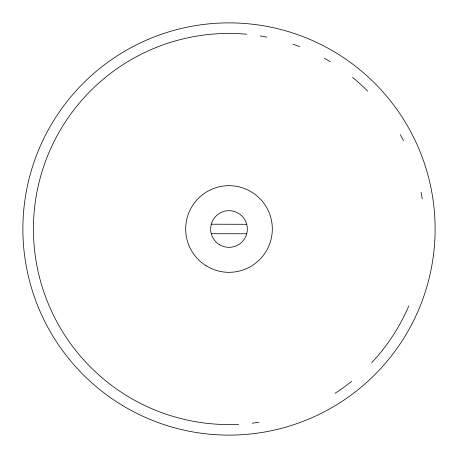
<?xml version="1.0" encoding="UTF-8"?>
<svg xmlns="http://www.w3.org/2000/svg" width="458" height="458" viewBox="0 0 458 458"><rect width="100%" height="100%" fill="white"/><g stroke="black" fill="none" stroke-linecap="round" stroke-linejoin="round"><path stroke-width="0.69" d="M252.272 423.181L259.033 422.253M211.298 224.214L246.725 224.294M211.275 233.706L246.702 233.786M260.155 35.924L266.871 37.127M293.206 44.266L299.612 46.619M324.31 58.223L330.212 61.653M400.326 134.681L403.515 140.715M421.085 192.24L422.253 198.967M408.805 305.938A195.572 195.572 0 0 1 371.644 362.793M351.641 381.342A195.572 195.572 0 0 1 335.044 393.33M238.67 424.331A195.572 195.572 0 0 1 33.468 225.021A195.572 195.572 0 0 1 246.61 34.224M352.517 77.368A195.572 195.572 0 0 1 367.688 91.108M122.332 405.376A206.123 206.123 0 0 0 435.077 233.191A206.123 206.123 0 0 0 129.591 48.433A206.123 206.123 0 0 0 122.332 405.376M219.519 244.698A18.337 18.337 0 0 0 247.331 229.361A18.337 18.337 0 0 0 220.143 212.941A18.337 18.337 0 0 0 219.519 244.698M206.071 265.755A43.321 43.321 0 0 0 272.298 230.483A43.321 43.321 0 0 0 208.636 190.763A43.321 43.321 0 0 0 206.071 265.755"/></g></svg>
